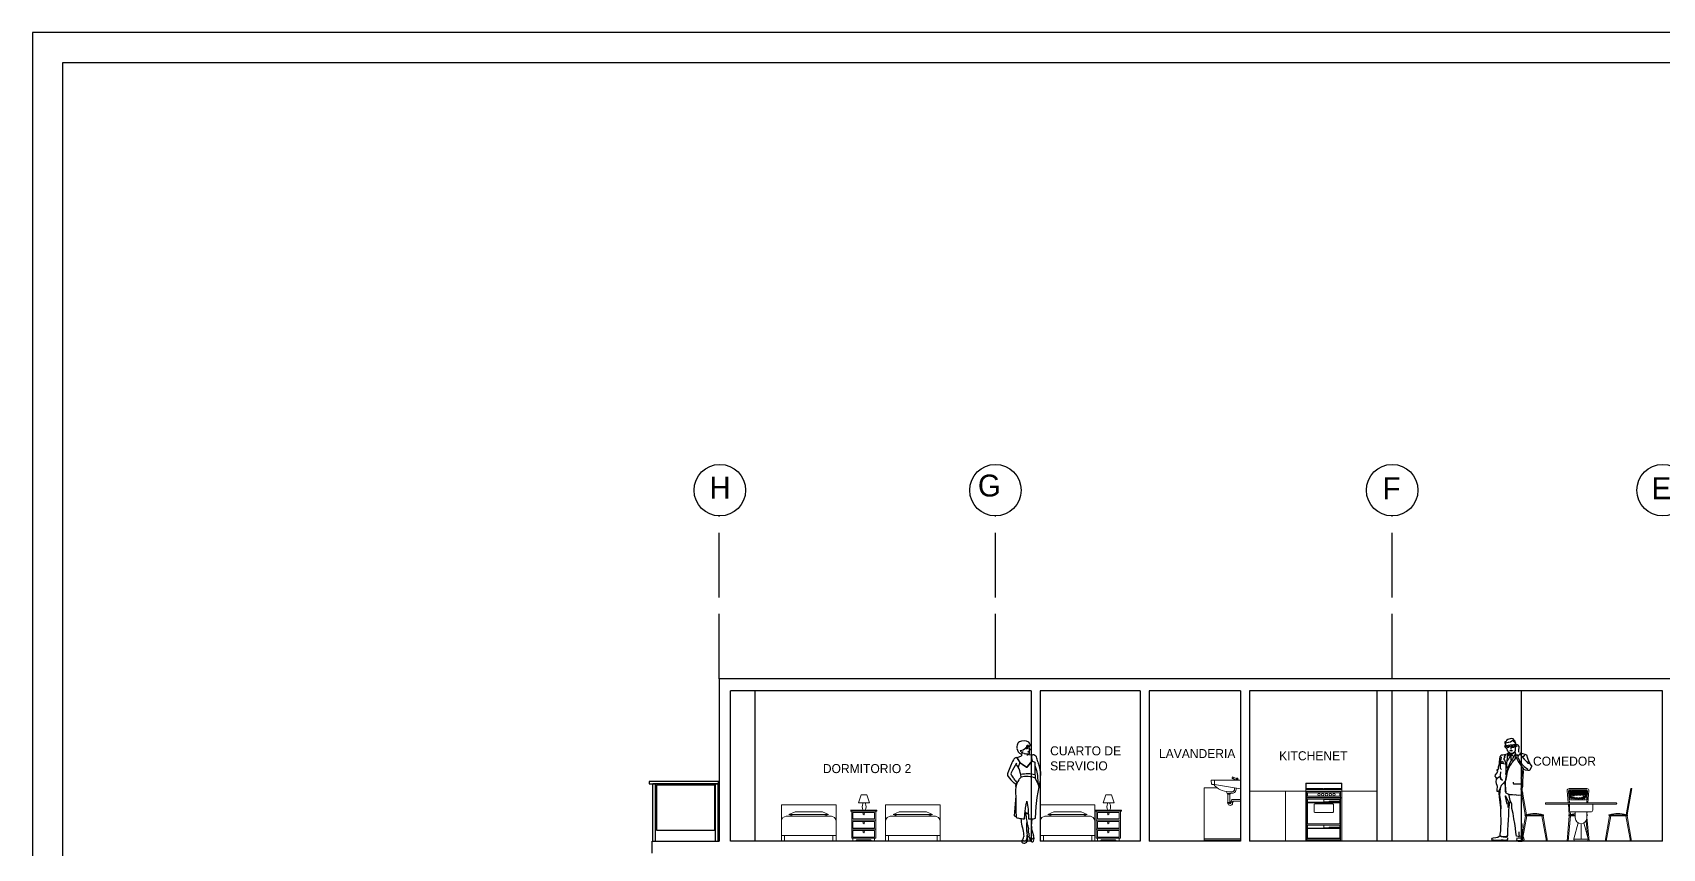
# Model space of a CAD drawing. Header units: metres. Extents: x -525 to 413, y -37 to 272.
# Drawn here: x 279.85 to 306.97, y 101.63 to 115.2 of the extents above; entities that cross this region are included whole.
import ezdxf

# ---------------------------------------------------------------- set-up
doc = ezdxf.new("R2010")
doc.units = ezdxf.units.M
doc.header["$MEASUREMENT"] = 0
for name, pattern in [('0', [0]), ('ACAD_ISO02W100', [15, 12, -3]), ('DOT', [0.25, 0, -0.25])]:
    doc.linetypes.add(name, pattern=pattern)
doc.layers.get('0').update_dxf_attribs({"color": 254})
for name, color, linetype in [('CORTE123', 254, 'Continuous'), ('EFEC', 254, 'Continuous'), ('L.COLUMNA', 254, 'Continuous'), ('letra', 254, 'DOT'), ('NOITHAT', 254, 'Continuous')]:
    doc.layers.add(name, color=color, linetype=linetype)
doc.layers.add('muebles', color=254, linetype='Continuous', lineweight=5)
doc.layers.add('ventanas', color=254, linetype='Continuous', lineweight=30)
doc.styles.get("Standard").update_dxf_attribs({"font": 'HTOWERT.TTF', "height": 0.08})

# ---------------------------------------------------------------- blocks, each defined once
blk = doc.blocks.new('12FBED02')
at = {"color": 0, "linetype": 'ByBlock'}
for p, q in [((0, 26), (39, 26)), ((0, 15), (0, 26)), ((39, 26), (39, 15)), ((0, 15), (1.1, 17)), ((0, 4), (0, 15)), ((1.1, 17), (3.3, 18)), ((3.3, 18), (35.8, 18)), ((5.4, 19), (9.8, 21)), ((33.6, 19), (5.4, 19)), ((8.7, 18), (5.4, 19)), ((9.8, 21), (29.3, 21)), ((29.3, 21), (33.6, 19)), ((30.3, 18), (33.6, 19)), ((37.9, 17), (35.8, 18)), ((39, 15), (37.9, 17)), ((39, 4), (39, 15)), ((0, 4), (0, 0)), ((39, 4), (0, 4)), ((0, 0), (2.2, 0)), ((2.2, 0), (2.2, 4)), ((36.8, 0), (36.8, 4)), ((39, 0), (36.8, 0)), ((39, 4), (39, 0))]:
    blk.add_line(p, q, dxfattribs=at)
blk = doc.blocks.new('fwerfw')
at = {"linetype": 'ByBlock'}
for p, q in [((346.581, 374.474), (345.981, 374.474)), ((345.981, 374.474), (345.981, 374.367)), ((346.576, 374.469), (345.986, 374.469)), ((345.986, 374.469), (345.986, 374.367)), ((346.576, 374.469), (346.576, 374.367)), ((346.581, 374.474), (346.581, 374.367)), ((345.981, 374.367), (345.981, 374.34)), ((346.581, 374.367), (345.981, 374.367)), ((345.981, 374.34), (345.981, 374.228)), ((346.581, 374.34), (345.981, 374.34)), ((345.981, 374.228), (346.581, 374.228)), ((345.981, 373.508), (345.981, 374.228)), ((345.99, 374.38), (345.99, 374.367)), ((346.267, 374.385), (345.995, 374.385)), ((346.001, 373.528), (346.001, 374.34)), ((346.561, 374.335), (346.001, 374.335)), ((346.001, 374.233), (346.561, 374.233)), ((346.011, 374.255), (346.011, 374.313)), ((346.551, 374.313), (346.011, 374.313)), ((346.011, 374.255), (346.551, 374.255)), ((346.551, 374.208), (346.011, 374.208)), ((346.011, 373.798), (346.011, 374.208)), ((346.101, 374.372), (346.101, 374.367)), ((346.131, 374.372), (346.101, 374.372)), ((346.131, 374.385), (346.131, 374.367)), ((346.131, 374.372), (346.161, 374.372)), ((346.161, 374.372), (346.161, 374.367)), ((346.272, 374.38), (346.272, 374.367)), ((346.546, 374.203), (346.281, 374.203)), ((346.281, 374.203), (346.281, 374.163)), ((346.29, 374.38), (346.29, 374.367)), ((346.295, 374.385), (346.567, 374.385)), ((346.546, 374.173), (346.371, 374.173)), ((346.371, 374.173), (346.371, 374.163)), ((346.431, 374.372), (346.401, 374.372)), ((346.401, 374.372), (346.401, 374.367)), ((346.431, 374.385), (346.431, 374.367)), ((346.431, 374.372), (346.461, 374.372)), ((346.461, 374.372), (346.461, 374.367)), ((346.546, 374.203), (346.546, 374.173)), ((346.551, 374.313), (346.551, 374.255)), ((346.551, 374.208), (346.551, 373.798)), ((346.561, 374.34), (346.561, 373.528)), ((346.572, 374.38), (346.572, 374.367)), ((346.581, 374.367), (346.581, 374.34)), ((346.581, 374.228), (346.581, 374.34)), ((346.581, 374.228), (346.581, 373.508)), ((346.551, 374.158), (346.011, 374.158)), ((346.551, 374.148), (346.011, 374.148)), ((346.121, 374.118), (346.121, 373.998)), ((346.131, 374.128), (346.281, 374.128)), ((346.131, 373.988), (346.281, 373.988)), ((346.371, 374.163), (346.281, 374.163)), ((346.431, 374.128), (346.281, 374.128)), ((346.431, 373.988), (346.281, 373.988)), ((346.441, 374.118), (346.441, 373.998)), ((346.551, 373.798), (346.011, 373.798)), ((346.551, 373.778), (346.011, 373.778)), ((346.011, 373.558), (346.011, 373.778)), ((346.551, 373.728), (346.011, 373.728)), ((346.551, 373.718), (346.011, 373.718)), ((346.281, 373.773), (346.281, 373.733)), ((346.546, 373.773), (346.281, 373.773)), ((346.281, 373.773), (346.281, 373.733)), ((346.371, 373.733), (346.281, 373.733)), ((346.371, 373.743), (346.371, 373.733)), ((346.546, 373.743), (346.371, 373.743)), ((346.546, 373.773), (346.546, 373.743)), ((346.551, 373.778), (346.551, 373.558)), ((346.581, 373.508), (345.981, 373.508)), ((346.561, 373.548), (346.001, 373.548)), ((346.561, 373.528), (346.001, 373.528)), ((346.551, 373.558), (346.011, 373.558))]:
    blk.add_line(p, q, dxfattribs=at)
for centre in [(346.204, 374.283), (346.264, 374.283), (346.327, 374.283), (346.39, 374.283), (346.453, 374.283)]:
    blk.add_circle(centre, 0.02, dxfattribs=at)
for centre, radius, start, end in [((345.995, 374.38), 0.005, 90, 180), ((346.267, 374.38), 0.005, 0, 90), ((346.295, 374.38), 0.005, 90, 180), ((346.567, 374.38), 0.005, 0, 90), ((346.131, 374.118), 0.01, 90, 180), ((346.131, 373.998), 0.01, 180, 270), ((346.431, 374.118), 0.01, 0, 90), ((346.431, 373.998), 0.01, 270, 0)]:
    blk.add_arc(centre, radius, start, end, dxfattribs=at)
blk = doc.blocks.new('12')
at = {"color": 0}
for p, q in [((195.106, 174.494), (195.137, 174.494)), ((195.224, 173.823), (195.106, 174.494)), ((195.255, 173.824), (195.137, 174.494)), ((196.298, 174.439), (196.325, 174.124)), ((196.331, 174.409), (196.355, 174.124)), ((196.337, 174.339), (196.347, 174.339)), ((196.339, 174.309), (196.349, 174.309)), ((196.341, 174.399), (196.355, 174.249)), ((196.806, 174.494), (196.348, 174.494)), ((196.355, 174.389), (196.404, 174.438)), ((196.357, 174.356), (196.443, 174.441)), ((196.36, 174.323), (196.481, 174.444)), ((196.362, 174.29), (196.518, 174.445)), ((196.367, 174.259), (196.409, 174.301)), ((196.773, 174.464), (196.38, 174.464)), ((196.382, 174.239), (196.433, 174.29)), ((196.762, 174.454), (196.391, 174.454)), ((196.407, 174.228), (196.458, 174.28)), ((196.417, 174.309), (196.553, 174.445)), ((196.453, 174.31), (196.588, 174.445)), ((196.489, 174.311), (196.624, 174.445)), ((196.526, 174.312), (196.659, 174.445)), ((196.562, 174.313), (196.694, 174.445)), ((196.598, 174.314), (196.73, 174.445)), ((196.614, 174.224), (196.668, 174.277)), ((196.634, 174.315), (196.765, 174.445)), ((196.65, 174.224), (196.73, 174.304)), ((196.671, 174.316), (196.789, 174.433)), ((196.686, 174.225), (196.801, 174.339)), ((196.707, 174.317), (196.801, 174.411)), ((196.722, 174.226), (196.794, 174.297)), ((196.743, 174.317), (196.805, 174.379)), ((196.798, 174.124), (196.823, 174.409)), ((196.799, 174.249), (196.812, 174.399)), ((196.804, 174.309), (196.814, 174.309)), ((196.807, 174.339), (196.817, 174.339)), ((196.828, 174.124), (196.855, 174.439)), ((197.809, 173.824), (197.927, 174.494)), ((197.839, 173.823), (197.958, 174.494)), ((197.958, 174.494), (197.927, 174.494)), ((195.754, 174.124), (197.554, 174.124)), ((195.754, 174.094), (197.554, 174.094)), ((196.352, 173.824), (196.328, 174.094)), ((196.354, 173.944), (196.354, 174.094)), ((196.381, 173.831), (196.375, 173.903)), ((196.404, 174.204), (196.749, 174.204)), ((196.904, 173.894), (196.404, 173.894)), ((196.441, 174.227), (196.486, 174.272)), ((196.476, 174.227), (196.515, 174.266)), ((196.504, 173.744), (196.504, 173.894)), ((196.51, 174.226), (196.547, 174.262)), ((196.545, 174.225), (196.582, 174.262)), ((196.579, 174.224), (196.622, 174.266)), ((196.784, 174.252), (196.787, 174.255)), ((196.804, 173.853), (196.808, 173.894)), ((196.804, 173.744), (196.804, 173.894)), ((196.954, 174.094), (196.954, 173.944)), ((195.23, 173.794), (195.115, 173.144)), ((195.26, 173.794), (195.145, 173.144)), ((195.23, 173.824), (195.68, 173.824)), ((195.23, 173.794), (195.68, 173.794)), ((195.649, 173.794), (195.764, 173.144)), ((195.68, 173.794), (195.794, 173.144)), ((196.352, 173.794), (196.295, 173.144)), ((196.382, 173.794), (196.325, 173.144)), ((196.504, 173.824), (196.352, 173.824)), ((196.504, 173.794), (196.352, 173.794)), ((196.58, 173.613), (196.471, 173.206)), ((196.654, 173.594), (196.654, 173.194)), ((196.837, 173.206), (196.729, 173.613)), ((196.783, 173.666), (196.816, 173.288)), ((196.804, 173.764), (196.858, 173.144)), ((197.384, 173.794), (197.27, 173.144)), ((197.415, 173.794), (197.3, 173.144)), ((197.834, 173.824), (197.384, 173.824)), ((197.834, 173.794), (197.384, 173.794)), ((197.804, 173.794), (197.919, 173.144)), ((197.834, 173.794), (197.949, 173.144)), ((195.115, 173.144), (195.145, 173.144)), ((195.764, 173.144), (195.794, 173.144)), ((196.325, 173.144), (196.295, 173.144)), ((196.468, 173.194), (196.841, 173.194)), ((196.519, 173.144), (196.789, 173.144)), ((196.827, 173.161), (196.828, 173.144)), ((196.858, 173.144), (196.828, 173.144)), ((197.3, 173.144), (197.27, 173.144)), ((197.949, 173.144), (197.919, 173.144))]:
    blk.add_line(p, q, dxfattribs=at)
for centre, radius, start, end in [((196.348, 174.444), 0.05, 90, 185), ((196.38, 174.414), 0.05, 90, 185), ((196.391, 174.404), 0.05, 90, 185), ((196.762, 174.404), 0.05, 355, 90), ((196.773, 174.414), 0.05, 355, 90), ((196.806, 174.444), 0.05, 355, 90), ((195.754, 174.109), 0.015, 90, 270), ((196.404, 173.944), 0.05, 180, 270), ((196.404, 174.254), 0.05, 185, 270), ((196.749, 174.254), 0.05, 270, 355), ((196.904, 173.944), 0.05, 270, 0), ((197.554, 174.109), 0.015, 270, 90), ((195.23, 173.809), 0.015, 90, 270), ((195.467, 173.089), 0.764, 73.8673, 106.1327), ((195.68, 173.809), 0.015, 270, 90), ((196.352, 173.809), 0.015, 90, 270), ((196.577, 172.995), 0.859, 94.8363, 105.1893), ((196.654, 173.744), 0.15, 180, 0), ((196.802, 173.809), 0.015, 270, 90), ((197.384, 173.809), 0.015, 90, 270), ((197.597, 173.089), 0.764, 73.8673, 106.1327), ((197.834, 173.809), 0.015, 270, 90), ((196.519, 173.194), 0.05, 165.0686, 270), ((196.789, 173.194), 0.05, 270, 14.9314)]:
    blk.add_arc(centre, radius, start, end, dxfattribs=at)
blk = doc.blocks.new('LAVABO1S')
at = {"layer": 'muebles', "linetype": 'Continuous'}
for p, q in [((-4.5, 8), (-4.5, 7.25)), ((-2.15, 5.68), (-2.15, 4)), ((-1.85, 5.68), (-1.85, 4)), ((-0.61, 8.36), (-0.64, 8.01)), ((-0.51, 8.36), (-0.48, 8.01)), ((-1.65, 4), (-1.65, 4.25)), ((-1.35, 4), (-1.35, 4.25)), ((-1.25, 4.65), (0, 4.65)), ((-1.25, 4.35), (0, 4.35))]:
    blk.add_line(p, q, dxfattribs=at)
for points in [[(-0.71, 8.3), (-1.34, 8.55), (-1.4, 8.39), (-0.76, 8)], [(-2.42, 6.03), (-2.3, 5.68), (-1.68, 5.68), (-1.66, 5.76)], [(-2.23, 5.68), (-2.23, 5.59), (-1.89, 5.59)], [(-1.75, 5.68), (-1.75, 5.59), (-2.1, 5.59)], [(-0.38, 8.01), (-0.44, 8.36), (-0.69, 8.36), (-0.75, 8)]]:
    blk.add_lwpolyline(points, dxfattribs=at)
for points in [[(0, 8), (-4.99, 8, 0.453592), (-5.08, 7.89), (-5.01, 7.34, 0.375902), (-4.91, 7.25), (-4.5, 7.25), (0, 6.5)], [(-1, 6.67), (-1, 6.4, -0.414214), (-1.4, 6), (-2.05, 6, -0.231669), (-4.6, 7.25, 1.552799)], [(-0.75, 6.63), (-0.75, 6.4, -0.414214), (-1.4, 5.75), (-1.66, 5.75, -0.02028)]]:
    blk.add_lwpolyline(points, format="xyb", dxfattribs=at)
for points in [[(-2.25, 4), (-2.25, 4.1), (-1.76, 4.1), (-1.76, 4)], [(-1.75, 4.16), (-1.75, 4.25), (-1.25, 4.25), (-1.25, 4.16)]]:
    blk.add_lwpolyline(points, close=True, dxfattribs=at)
for centre, radius, start, end in [((-1.31, 8.35), 0.101, 156.5196, 319.2681), ((-1.75, 4), 0.4, 180, 0), ((-1.75, 4), 0.1, 180, 0), ((-1.25, 4.25), 0.4, 90, 180), ((-1.25, 4.25), 0.1, 90, 180)]:
    blk.add_arc(centre, radius, start, end, dxfattribs=at)
blk = doc.blocks.new('PE-10')
for p, q in [((0.049, 1.63), (0.045, 1.599)), ((0.048, 1.6), (0.049, 1.63)), ((0.065, 1.604), (0.063, 1.633)), ((0.063, 1.633), (0.063, 1.604)), ((-0.177, 1.387), (-0.192, 1.36)), ((-0.126, 1.422), (-0.141, 1.417)), ((-0.126, 1.422), (-0.122, 1.425)), ((-0.126, 1.422), (-0.073, 1.339)), ((-0.122, 1.425), (-0.069, 1.342)), ((-0.121, 1.422), (-0.111, 1.424)), ((-0.111, 1.424), (-0.046, 1.452)), ((-0.046, 1.478), (-0.033, 1.492)), ((-0.046, 1.478), (-0.046, 1.452)), ((-0.033, 1.492), (-0.026, 1.498)), ((-0.032, 1.504), (-0.032, 1.514)), ((-0.031, 1.5), (-0.032, 1.504)), ((-0.026, 1.498), (-0.031, 1.5)), ((0.073, 1.479), (0.02, 1.485)), ((0.047, 1.482), (0.049, 1.455)), ((0.048, 1.477), (0.072, 1.473)), ((0.053, 1.569), (0.052, 1.584)), ((0.055, 1.584), (0.053, 1.569)), ((0.059, 1.275), (0.135, 1.368)), ((0.061, 1.517), (0.072, 1.524)), ((0.061, 1.517), (0.069, 1.517)), ((0.063, 1.272), (0.14, 1.366)), ((0.069, 1.517), (0.077, 1.518)), ((0.072, 1.524), (0.082, 1.528)), ((0.072, 1.473), (0.148, 1.47)), ((0.078, 1.605), (0.077, 1.588)), ((0.077, 1.592), (0.086, 1.59)), ((0.096, 1.565), (0.077, 1.588)), ((0.085, 1.622), (0.08, 1.604)), ((0.082, 1.604), (0.085, 1.622)), ((0.083, 1.517), (0.085, 1.518)), ((0.087, 1.529), (0.085, 1.518)), ((0.087, 1.51), (0.087, 1.504)), ((0.087, 1.504), (0.088, 1.497)), ((0.09, 1.545), (0.091, 1.55)), ((0.124, 1.418), (0.122, 1.471)), ((0.135, 1.368), (0.124, 1.418)), ((0.129, 1.419), (0.127, 1.471)), ((0.14, 1.366), (0.129, 1.419)), ((0.14, 1.366), (0.177, 1.348)), ((-0.213, 1.307), (-0.273, 1.17)), ((-0.191, 1.212), (-0.215, 1.17)), ((-0.127, 1.328), (-0.191, 1.212)), ((-0.14, 1.307), (-0.097, 1.264)), ((-0.073, 1.339), (-0.097, 1.264)), ((-0.073, 1.339), (-0.012, 1.296)), ((-0.069, 1.342), (-0.01, 1.301)), ((-0.051, 1.097), (-0.056, 1.142)), ((-0.012, 1.296), (0.04, 1.266)), ((-0.01, 1.301), (0.042, 1.27)), ((0.177, 1.289), (0.209, 1.206)), ((0.209, 1.036), (0.186, 1.085)), ((0.209, 1.206), (0.222, 1.123)), ((0.222, 1.123), (0.227, 1.004)), ((0.237, 1.314), (0.261, 1.226)), ((0.261, 1.226), (0.266, 1.213)), ((0.231, 0.995), (0.209, 1.036)), ((0.216, 0.758), (0.248, 0.938)), ((0.248, 0.938), (0.231, 0.995)), ((-0.136, 0.787), (-0.168, 0.452)), ((-0.136, 0.787), (-0.136, 0.62)), ((-0.136, 0.62), (-0.136, 0.586)), ((0.006, 0.405), (0.015, 0.544)), ((0.047, 0.7), (0.066, 0.565)), ((0.066, 0.565), (0.073, 0.407)), ((0.191, 0.414), (0.201, 0.607)), ((0.201, 0.607), (0.216, 0.758)), ((-0.168, 0.452), (-0.131, 0.444)), ((-0.13, 0.429), (-0.097, 0.418)), ((0.014, 0.532), (0.029, 0.473)), ((0.029, 0.473), (0.032, 0.437)), ((0.073, 0.407), (0.098, 0.406)), ((0.098, 0.406), (0.157, 0.407)), ((0.124, 0.281), (0.135, 0.407)), ((0.157, 0.407), (0.191, 0.414)), ((-0.037, 0.036), (-0.037, 0.015)), ((-0.008, 0.168), (-0.008, 0.144)), ((-0.008, 0.144), (-0.002, 0.111)), ((0.026, 0.007), (0.044, 0.016)), ((0.044, 0.167), (0.049, 0.133)), ((0.044, 0.016), (0.045, 0.048)), ((0.052, 0.029), (0.044, 0.021)), ((0.045, 0.048), (0.056, 0.074)), ((0.049, 0.133), (0.057, 0.113)), ((0.056, 0.074), (0.052, 0.029)), ((0.071, 0.242), (0.068, 0.218)), ((0.07, 0.26), (0.071, 0.242))]:
    blk.add_line(p, q)
for centre, radius, start, end in [((0.08, 1.594), 0.2, 169.0521, 184.9196), ((-0.045, 1.618), 0.0731, 117.6408, 169.0521), ((-0.006, 1.543), 0.157, 58.5116, 117.6408), ((0.05, 1.634), 0.0508, 322.3779, 58.5116), ((0.013, 1.248), 0.233, 151.4233, 165.3444), ((-0.121, 1.357), 0.0632, 108.6471, 151.3733), ((-0.003, 1.587), 0.117, 185.2573, 248.5867), ((-0.074, 1.679), 0.137, 273.8558, 315.0455), ((-0.029, 1.549), 0.036, 189.9282, 268.6777), ((-0.03, 1.52), 0.00659, 268.6777, 14.4466), ((0.027, 1.541), 0.0561, 226.0993, 263.0936), ((0.062, 1.538), 0.0546, 87.3799, 139.3681), ((0.075, 1.531), 0.0739, 113.625, 135.0455), ((0.062, 1.538), 0.0474, 87.3799, 139.3681), ((0.04, 1.526), 0.0444, 72.8213, 108.0508), ((0.075, 1.531), 0.0739, 99.3937, 111.0784), ((0.075, 1.531), 0.0739, 85.6198, 97.4573), ((0.074, 1.493), 0.0144, 263.6309, 14.7536), ((0.079, 1.493), 0.0249, 80.7394, 94.6826), ((0.094, 1.523), 0.0276, 94.813, 124.66), ((0.075, 1.531), 0.0739, 77.8885, 84.0746), ((0.086, 1.52), 0.00908, 79.9015, 113.3543), ((0.084, 1.515), 0.00532, 253.8265, 299.5837), ((0.087, 1.515), 0.00318, 13.7186, 113.1839), ((0.088, 1.532), 0.00373, 259.9015, 351.7352), ((0.084, 1.515), 0.00556, 299.5837, 13.7186), ((0.096, 1.542), 0.00665, 153.4251, 210.9002), ((0.081, 1.533), 0.0101, 351.7352, 30.9002), ((0.091, 1.558), 0.00793, 274.813, 351.5979), ((0.09, 1.558), 0.00892, 351.5979, 46.7853), ((0.145, 1.403), 0.0674, 27.4487, 87.7883), ((0.016, 1.336), 0.212, 4.5594, 27.4487), ((-0.217, 1.145), 0.0615, 156.1697, 215.5506), ((0.225, 1.461), 0.605, 215.5506, 229.9087), ((-0.189, 1.155), 0.0304, 149.964, 219.3134), ((-0.488, 0.91), 0.356, 26.6011, 39.3134), ((-0.753, 0.975), 0.717, 13.4873, 23.7696), ((0.052, 0.979), 0.157, 131.222, 152.0982), ((0.051, 0.603), 0.549, 76.0966, 101.187), ((0.047, 0.648), 0.46, 72.311, 102.291), ((0.049, 1.281), 0.0173, 239.4386, 329.7542), ((0.049, 1.281), 0.0123, 239.4386, 331.3849), ((3.774, 1.344), 3.598, 179.9363, 184.1184), ((0.363, 1.363), 0.135, 184.5594, 201.4476), ((0.12, 1.152), 0.159, 356.062, 22.7221), ((-17.979, 2.384), 18.299, 355.5848, 356.1071), ((-0.015, 1.147), 0.172, 206.6011, 235.2749), ((-0.253, 0.893), 0.139, 35.0506, 49.9087), ((0.191, 0.863), 0.336, 145.6627, 193.028), ((-0.088, 0.958), 0.0537, 117.7833, 204.6364), ((-0.088, 0.958), 0.0472, 129.3904, 193.0293), ((0.225, 0.959), 0.0441, 297.0508, 87.5781), ((0.225, 0.959), 0.0374, 305.3485, 81.1942), ((0.225, 0.959), 0.0285, 320.829, 71.6689), ((1.83, 0.586), 1.967, 180, 184.5845), ((0.419, 0.519), 0.405, 163.8566, 176.389), ((-0.683, 0.838), 0.743, 343.8566, 349.2926), ((-0.002, 0.732), 0.327, 253.2129, 271.517), ((1.909, 0.671), 1.982, 187.6067, 194.7089), ((0.462, 0.475), 0.432, 185.0832, 197.9258), ((0.061, 0.515), 0.0246, 196.6678, 288.6567), ((1.247, 0.268), 1.207, 175.2518, 184.7769), ((-0.426, 0.188), 0.502, 8.2923, 17.9258), ((0.162, 0.272), 0.0388, 167.249, 202.0913), ((-0.152, 0.134), 0.151, 319.345, 351.3026), ((0, 0.054), 0.054, 226.4502, 298.6221), ((0.002, 0.065), 0.0291, 204.192, 302.621), ((-0.262, 0.519), 0.555, 300.3135, 303.06), ((-0.079, 0.107), 0.13, 336.1467, 11.5645), ((0.01, 0.095), 0.0501, 334.8524, 21.4272), ((0.123, 0.209), 0.0563, 171.0788, 202.964), ((-0.001, 0.156), 0.0789, 6.919, 22.964), ((0.544, 0.223), 0.47, 186.919, 192.4142), ((-0.014, 0.1), 0.101, 0.0014, 12.4142), ((0.125, 0.109), 0.039, 194.1847, 356.6016), ((0.175, 0.1), 0.0879, 180.0014, 230.239), ((0.145, 0.064), 0.0411, 230.239, 272.9155), ((0.054, 0.228), 0.0778, 353.481, 22.0913), ((0.177, 0.214), 0.0467, 173.481, 215.7806), ((0.1, 0.159), 0.0481, 8.7459, 35.7806), ((0.146, 0.035), 0.0118, 272.9155, 339.1006), ((0.341, 0.196), 0.196, 188.7459, 200.3428), ((0.028, 0.08), 0.138, 339.1006, 20.3428)]:
    blk.add_arc(centre, radius, start, end)
blk = doc.blocks.new('A$C5B027DEA')
at = {"color": 0}
for p, q in [((0.255, 1.726, -2.729), (0.229, 1.716, -2.729)), ((0.229, 1.716, -2.729), (0.229, 1.695, -2.729)), ((0.229, 1.695, -2.729), (0.239, 1.674, -2.729)), ((0.244, 1.685, -2.729), (0.249, 1.695, -2.729)), ((0.249, 1.695, -2.729), (0.26, 1.711, -2.729)), ((0.26, 1.742, -2.729), (0.255, 1.726, -2.729)), ((0.281, 1.758, -2.729), (0.26, 1.742, -2.729)), ((0.26, 1.711, -2.729), (0.275, 1.706, -2.729)), ((0.275, 1.706, -2.729), (0.291, 1.711, -2.729)), ((0.301, 1.763, -2.729), (0.281, 1.758, -2.729)), ((0.291, 1.711, -2.729), (0.301, 1.711, -2.729)), ((0.322, 1.773, -2.729), (0.301, 1.763, -2.729)), ((0.301, 1.711, -2.729), (0.327, 1.721, -2.729)), ((0.338, 1.778, -2.729), (0.322, 1.773, -2.729)), ((0.327, 1.721, -2.729), (0.353, 1.737, -2.729)), ((0.359, 1.773, -2.729), (0.338, 1.778, -2.729)), ((0.353, 1.737, -2.729), (0.374, 1.747, -2.729)), ((0.374, 1.768, -2.729), (0.359, 1.773, -2.729)), ((0.385, 1.752, -2.729), (0.374, 1.768, -2.729)), ((0.374, 1.747, -2.729), (0.374, 1.737, -2.729)), ((0.374, 1.737, -2.729), (0.379, 1.732, -2.729)), ((0.379, 1.732, -2.729), (0.395, 1.721, -2.729)), ((0.405, 1.732, -2.729), (0.385, 1.752, -2.729)), ((0.395, 1.721, -2.729), (0.4, 1.711, -2.729)), ((0.4, 1.711, -2.729), (0.411, 1.695, -2.729)), ((0.405, 1.716, -2.729), (0.405, 1.732, -2.729)), ((0.411, 1.68, -2.729), (0.405, 1.716, -2.729)), ((0.135, 1.368, -2.729), (0.14, 1.42, -2.729)), ((0.14, 1.42, -2.729), (0.151, 1.466, -2.729)), ((0.151, 1.466, -2.729), (0.161, 1.466, -2.729)), ((0.161, 1.414, -2.729), (0.151, 1.383, -2.729)), ((0.156, 1.472, -2.729), (0.166, 1.492, -2.729)), ((0.161, 1.466, -2.729), (0.166, 1.451, -2.729)), ((0.166, 1.451, -2.729), (0.161, 1.414, -2.729)), ((0.166, 1.492, -2.729), (0.192, 1.492, -2.729)), ((0.192, 1.492, -2.729), (0.223, 1.498, -2.729)), ((0.213, 1.425, -2.729), (0.234, 1.456, -2.729)), ((0.229, 1.399, -2.729), (0.213, 1.425, -2.729)), ((0.218, 1.466, -2.729), (0.229, 1.477, -2.729)), ((0.234, 1.456, -2.729), (0.218, 1.466, -2.729)), ((0.223, 1.498, -2.729), (0.249, 1.503, -2.729)), ((0.234, 1.654, -2.729), (0.229, 1.643, -2.729)), ((0.229, 1.628, -2.729), (0.234, 1.643, -2.729)), ((0.229, 1.643, -2.729), (0.229, 1.628, -2.729)), ((0.229, 1.477, -2.729), (0.249, 1.492, -2.729)), ((0.239, 1.674, -2.729), (0.234, 1.654, -2.729)), ((0.234, 1.654, -2.729), (0.244, 1.664, -2.729)), ((0.234, 1.654, -2.729), (0.239, 1.659, -2.729)), ((0.234, 1.643, -2.729), (0.234, 1.654, -2.729)), ((0.234, 1.643, -2.729), (0.234, 1.654, -2.729)), ((0.239, 1.633, -2.729), (0.234, 1.643, -2.729)), ((0.255, 1.602, -2.729), (0.238, 1.629, -2.729)), ((0.239, 1.659, -2.729), (0.244, 1.664, -2.729)), ((0.249, 1.648, -2.729), (0.239, 1.654, -2.729)), ((0.244, 1.664, -2.729), (0.244, 1.685, -2.729)), ((0.265, 1.648, -2.729), (0.249, 1.648, -2.729)), ((0.249, 1.503, -2.729), (0.27, 1.513, -2.729)), ((0.265, 1.633, -2.729), (0.255, 1.648, -2.729)), ((0.26, 1.607, -2.729), (0.255, 1.602, -2.729)), ((0.265, 1.602, -2.729), (0.26, 1.607, -2.729)), ((0.286, 1.654, -2.729), (0.265, 1.648, -2.729)), ((0.27, 1.622, -2.729), (0.265, 1.633, -2.729)), ((0.268, 1.587, -2.729), (0.265, 1.602, -2.729)), ((0.27, 1.44, -2.729), (0.265, 1.394, -2.729)), ((0.273, 1.572, -2.729), (0.268, 1.587, -2.729)), ((0.291, 1.622, -2.729), (0.27, 1.622, -2.729)), ((0.27, 1.513, -2.729), (0.286, 1.529, -2.729)), ((0.291, 1.513, -2.729), (0.27, 1.477, -2.729)), ((0.27, 1.477, -2.729), (0.27, 1.44, -2.729)), ((0.278, 1.567, -2.729), (0.273, 1.572, -2.729)), ((0.275, 1.638, -2.729), (0.301, 1.643, -2.729)), ((0.275, 1.466, -2.729), (0.286, 1.477, -2.729)), ((0.286, 1.409, -2.729), (0.275, 1.394, -2.729)), ((0.283, 1.554, -2.729), (0.278, 1.567, -2.729)), ((0.291, 1.55, -2.729), (0.283, 1.554, -2.729)), ((0.322, 1.659, -2.729), (0.286, 1.654, -2.729)), ((0.286, 1.477, -2.729), (0.301, 1.487, -2.729)), ((0.301, 1.43, -2.729), (0.286, 1.409, -2.729)), ((0.312, 1.638, -2.729), (0.291, 1.622, -2.729)), ((0.296, 1.544, -2.729), (0.291, 1.539, -2.729)), ((0.291, 1.539, -2.729), (0.291, 1.529, -2.729)), ((0.291, 1.529, -2.729), (0.307, 1.518, -2.729)), ((0.296, 1.544, -2.729), (0.322, 1.524, -2.729)), ((0.301, 1.487, -2.729), (0.317, 1.498, -2.729)), ((0.312, 1.451, -2.729), (0.301, 1.43, -2.729)), ((0.307, 1.518, -2.729), (0.322, 1.513, -2.729)), ((0.312, 1.659, -2.729), (0.312, 1.648, -2.729)), ((0.312, 1.648, -2.729), (0.312, 1.638, -2.729)), ((0.312, 1.492, -2.729), (0.322, 1.487, -2.729)), ((0.322, 1.472, -2.729), (0.312, 1.451, -2.729)), ((0.317, 1.498, -2.729), (0.327, 1.508, -2.729)), ((0.327, 1.659, -2.729), (0.322, 1.659, -2.729)), ((0.322, 1.57, -2.729), (0.338, 1.565, -2.729)), ((0.322, 1.565, -2.729), (0.322, 1.57, -2.729)), ((0.327, 1.565, -2.729), (0.322, 1.565, -2.729)), ((0.322, 1.524, -2.729), (0.348, 1.524, -2.729)), ((0.322, 1.513, -2.729), (0.338, 1.508, -2.729)), ((0.322, 1.487, -2.729), (0.322, 1.472, -2.729)), ((0.338, 1.659, -2.729), (0.327, 1.659, -2.729)), ((0.327, 1.648, -2.729), (0.333, 1.638, -2.729)), ((0.343, 1.565, -2.729), (0.327, 1.565, -2.729)), ((0.327, 1.508, -2.729), (0.338, 1.508, -2.729)), ((0.359, 1.425, -2.729), (0.327, 1.378, -2.729)), ((0.333, 1.638, -2.729), (0.333, 1.628, -2.729)), ((0.333, 1.628, -2.729), (0.333, 1.622, -2.729)), ((0.333, 1.622, -2.729), (0.333, 1.596, -2.729)), ((0.333, 1.596, -2.729), (0.338, 1.591, -2.729)), ((0.333, 1.477, -2.729), (0.333, 1.466, -2.729)), ((0.338, 1.477, -2.729), (0.333, 1.477, -2.729)), ((0.333, 1.466, -2.729), (0.333, 1.435, -2.729)), ((0.333, 1.435, -2.729), (0.333, 1.409, -2.729)), ((0.333, 1.409, -2.729), (0.338, 1.404, -2.729)), ((0.343, 1.659, -2.729), (0.338, 1.659, -2.729)), ((0.338, 1.591, -2.729), (0.343, 1.596, -2.729)), ((0.338, 1.508, -2.729), (0.353, 1.513, -2.729)), ((0.338, 1.508, -2.729), (0.343, 1.503, -2.729)), ((0.353, 1.482, -2.729), (0.338, 1.477, -2.729)), ((0.374, 1.659, -2.729), (0.343, 1.659, -2.729)), ((0.343, 1.654, -2.729), (0.348, 1.633, -2.729)), ((0.353, 1.565, -2.729), (0.343, 1.565, -2.729)), ((0.343, 1.503, -2.729), (0.353, 1.492, -2.729)), ((0.348, 1.633, -2.729), (0.353, 1.628, -2.729)), ((0.348, 1.524, -2.729), (0.374, 1.529, -2.729)), ((0.348, 1.498, -2.729), (0.353, 1.482, -2.729)), ((0.353, 1.628, -2.729), (0.369, 1.628, -2.729)), ((0.364, 1.565, -2.729), (0.353, 1.565, -2.729)), ((0.353, 1.513, -2.729), (0.369, 1.518, -2.729)), ((0.353, 1.492, -2.729), (0.369, 1.477, -2.729)), ((0.359, 1.643, -2.729), (0.379, 1.643, -2.729)), ((0.39, 1.477, -2.729), (0.359, 1.425, -2.729)), ((0.369, 1.628, -2.729), (0.385, 1.628, -2.729)), ((0.369, 1.518, -2.729), (0.374, 1.518, -2.729)), ((0.369, 1.477, -2.729), (0.374, 1.472, -2.729)), ((0.379, 1.664, -2.729), (0.374, 1.659, -2.729)), ((0.374, 1.529, -2.729), (0.395, 1.544, -2.729)), ((0.374, 1.518, -2.729), (0.39, 1.534, -2.729)), ((0.395, 1.669, -2.729), (0.379, 1.664, -2.729)), ((0.385, 1.628, -2.729), (0.395, 1.638, -2.729)), ((0.385, 1.399, -2.729), (0.4, 1.414, -2.729)), ((0.39, 1.534, -2.729), (0.405, 1.544, -2.729)), ((0.421, 1.518, -2.729), (0.39, 1.477, -2.729)), ((0.4, 1.674, -2.729), (0.395, 1.669, -2.729)), ((0.395, 1.638, -2.729), (0.405, 1.638, -2.729)), ((0.404, 1.648, -2.729), (0.397, 1.661, -2.729)), ((0.411, 1.68, -2.729), (0.4, 1.674, -2.729)), ((0.4, 1.674, -2.729), (0.411, 1.669, -2.729)), ((0.411, 1.674, -2.729), (0.4, 1.674, -2.729)), ((0.4, 1.414, -2.729), (0.411, 1.43, -2.729)), ((0.416, 1.622, -2.729), (0.404, 1.648, -2.729)), ((0.405, 1.555, -2.729), (0.411, 1.576, -2.729)), ((0.405, 1.539, -2.729), (0.405, 1.555, -2.729)), ((0.416, 1.529, -2.729), (0.405, 1.539, -2.729)), ((0.436, 1.674, -2.729), (0.411, 1.674, -2.729)), ((0.411, 1.669, -2.729), (0.426, 1.648, -2.729)), ((0.411, 1.576, -2.729), (0.416, 1.591, -2.729)), ((0.411, 1.43, -2.729), (0.416, 1.435, -2.729)), ((0.416, 1.617, -2.729), (0.416, 1.622, -2.729)), ((0.416, 1.602, -2.729), (0.416, 1.617, -2.729)), ((0.416, 1.591, -2.729), (0.416, 1.602, -2.729)), ((0.416, 1.508, -2.729), (0.416, 1.529, -2.729)), ((0.421, 1.498, -2.729), (0.416, 1.472, -2.729)), ((0.416, 1.472, -2.729), (0.426, 1.487, -2.729)), ((0.416, 1.461, -2.729), (0.426, 1.461, -2.729)), ((0.416, 1.451, -2.729), (0.416, 1.461, -2.729)), ((0.416, 1.435, -2.729), (0.416, 1.451, -2.729)), ((0.426, 1.508, -2.729), (0.421, 1.498, -2.729)), ((0.426, 1.648, -2.729), (0.442, 1.638, -2.729)), ((0.426, 1.487, -2.729), (0.431, 1.503, -2.729)), ((0.426, 1.466, -2.729), (0.436, 1.425, -2.729)), ((0.431, 1.503, -2.729), (0.436, 1.492, -2.729)), ((0.457, 1.659, -2.729), (0.436, 1.674, -2.729)), ((0.436, 1.492, -2.729), (0.447, 1.477, -2.729)), ((0.436, 1.425, -2.729), (0.457, 1.378, -2.729)), ((0.447, 1.477, -2.729), (0.457, 1.466, -2.729)), ((0.452, 1.456, -2.729), (0.494, 1.368, -2.729)), ((0.476, 1.639, -2.729), (0.457, 1.659, -2.729)), ((0.457, 1.466, -2.729), (0.478, 1.492, -2.729)), ((0.473, 1.586, -2.729), (0.478, 1.612, -2.729)), ((0.473, 1.565, -2.729), (0.473, 1.586, -2.729)), ((0.473, 1.544, -2.729), (0.473, 1.565, -2.729)), ((0.478, 1.534, -2.729), (0.473, 1.544, -2.729)), ((0.476, 1.628, -2.729), (0.476, 1.639, -2.729)), ((0.478, 1.612, -2.729), (0.476, 1.628, -2.729)), ((0.478, 1.492, -2.729), (0.499, 1.518, -2.729)), ((0.499, 1.518, -2.729), (0.488, 1.529, -2.729)), ((0.494, 1.498, -2.729), (0.525, 1.466, -2.729)), ((0.54, 1.513, -2.729), (0.504, 1.524, -2.729)), ((0.525, 1.466, -2.729), (0.566, 1.42, -2.729)), ((0.582, 1.498, -2.729), (0.54, 1.513, -2.729)), ((0.54, 1.461, -2.729), (0.551, 1.472, -2.729)), ((0.551, 1.472, -2.729), (0.577, 1.487, -2.729)), ((0.566, 1.42, -2.729), (0.603, 1.378, -2.729)), ((0.608, 1.487, -2.729), (0.582, 1.498, -2.729)), ((0.629, 1.43, -2.729), (0.608, 1.487, -2.729)), ((0.652, 1.366, -2.729), (0.629, 1.43, -2.729)), ((0.062, 1.118, -2.729), (0.068, 1.149, -2.729)), ((0.068, 1.149, -2.729), (0.094, 1.18, -2.729)), ((0.094, 1.238, -2.729), (0.114, 1.243, -2.729)), ((0.094, 1.227, -2.729), (0.094, 1.238, -2.729)), ((0.109, 1.212, -2.729), (0.094, 1.227, -2.729)), ((0.094, 1.18, -2.729), (0.109, 1.212, -2.729)), ((0.114, 1.243, -2.729), (0.12, 1.258, -2.729)), ((0.12, 1.284, -2.729), (0.135, 1.336, -2.729)), ((0.12, 1.258, -2.729), (0.12, 1.284, -2.729)), ((0.135, 1.336, -2.729), (0.135, 1.368, -2.729)), ((0.151, 1.383, -2.729), (0.151, 1.264, -2.729)), ((0.151, 1.331, -2.729), (0.156, 1.342, -2.729)), ((0.151, 1.264, -2.729), (0.171, 1.238, -2.729)), ((0.166, 1.378, -2.729), (0.156, 1.373, -2.729)), ((0.156, 1.342, -2.729), (0.171, 1.347, -2.729)), ((0.156, 1.134, -2.729), (0.161, 1.201, -2.729)), ((0.161, 1.087, -2.729), (0.156, 1.134, -2.729)), ((0.177, 1.362, -2.729), (0.166, 1.378, -2.729)), ((0.171, 1.347, -2.729), (0.187, 1.347, -2.729)), ((0.197, 1.378, -2.729), (0.182, 1.373, -2.729)), ((0.187, 1.347, -2.729), (0.203, 1.347, -2.729)), ((0.208, 1.357, -2.729), (0.197, 1.378, -2.729)), ((0.203, 1.347, -2.729), (0.213, 1.342, -2.729)), ((0.213, 1.342, -2.729), (0.218, 1.331, -2.729)), ((0.244, 1.347, -2.729), (0.229, 1.399, -2.729)), ((0.255, 1.144, -2.729), (0.239, 1.071, -2.729)), ((0.255, 1.3, -2.729), (0.244, 1.347, -2.729)), ((0.244, 1.154, -2.729), (0.255, 1.196, -2.729)), ((0.249, 1.045, -2.729), (0.265, 1.128, -2.729)), ((0.255, 1.243, -2.729), (0.255, 1.3, -2.729)), ((0.255, 1.196, -2.729), (0.255, 1.243, -2.729)), ((0.27, 1.217, -2.729), (0.255, 1.144, -2.729)), ((0.265, 1.394, -2.729), (0.26, 1.342, -2.729)), ((0.26, 1.342, -2.729), (0.26, 1.305, -2.729)), ((0.26, 1.305, -2.729), (0.27, 1.274, -2.729)), ((0.265, 1.128, -2.729), (0.275, 1.206, -2.729)), ((0.286, 1.279, -2.729), (0.27, 1.217, -2.729)), ((0.27, 1.274, -2.729), (0.27, 1.264, -2.729)), ((0.275, 1.206, -2.729), (0.291, 1.253, -2.729)), ((0.307, 1.336, -2.729), (0.286, 1.279, -2.729)), ((0.291, 1.253, -2.729), (0.312, 1.295, -2.729)), ((0.327, 1.378, -2.729), (0.307, 1.336, -2.729)), ((0.312, 1.295, -2.729), (0.327, 1.316, -2.729)), ((0.327, 1.316, -2.729), (0.343, 1.336, -2.729)), ((0.343, 1.336, -2.729), (0.353, 1.357, -2.729)), ((0.353, 1.357, -2.729), (0.369, 1.373, -2.729)), ((0.369, 1.373, -2.729), (0.385, 1.399, -2.729)), ((0.457, 1.378, -2.729), (0.499, 1.321, -2.729)), ((0.494, 1.368, -2.729), (0.566, 1.295, -2.729)), ((0.499, 1.321, -2.729), (0.54, 1.264, -2.729)), ((0.525, 1.149, -2.729), (0.504, 1.087, -2.729)), ((0.53, 1.222, -2.729), (0.525, 1.149, -2.729)), ((0.54, 1.264, -2.729), (0.54, 1.227, -2.729)), ((0.54, 1.264, -2.729), (0.551, 1.248, -2.729)), ((0.54, 1.227, -2.729), (0.546, 1.206, -2.729)), ((0.546, 1.175, -2.729), (0.54, 1.154, -2.729)), ((0.54, 1.154, -2.729), (0.54, 1.134, -2.729)), ((0.54, 1.134, -2.729), (0.54, 1.102, -2.729)), ((0.546, 1.206, -2.729), (0.546, 1.175, -2.729)), ((0.551, 1.248, -2.729), (0.582, 1.232, -2.729)), ((0.566, 1.295, -2.729), (0.629, 1.248, -2.729)), ((0.582, 1.232, -2.729), (0.629, 1.227, -2.729)), ((0.603, 1.378, -2.729), (0.629, 1.347, -2.729)), ((0.629, 1.347, -2.729), (0.644, 1.352, -2.729)), ((0.629, 1.227, -2.729), (0.65, 1.227, -2.729)), ((0.66, 1.362, -2.729), (0.639, 1.373, -2.729)), ((0.65, 1.227, -2.729), (0.665, 1.243, -2.729)), ((0.66, 1.342, -2.729), (0.66, 1.362, -2.729)), ((0.696, 1.305, -2.729), (0.66, 1.342, -2.729)), ((0.665, 1.243, -2.729), (0.696, 1.29, -2.729)), ((0.696, 1.29, -2.729), (0.696, 1.305, -2.729)), ((0.073, 1.108, -2.729), (0.062, 1.118, -2.729)), ((0.094, 1.076, -2.729), (0.073, 1.108, -2.729)), ((0.078, 1.035, -2.729), (0.083, 1.066, -2.729)), ((0.083, 0.993, -2.729), (0.078, 1.035, -2.729)), ((0.083, 1.066, -2.729), (0.104, 1.097, -2.729)), ((0.094, 0.962, -2.729), (0.083, 0.993, -2.729)), ((0.104, 0.946, -2.729), (0.094, 0.962, -2.729)), ((0.099, 0.889, -2.729), (0.104, 0.946, -2.729)), ((0.099, 0.858, -2.729), (0.099, 0.889, -2.729)), ((0.109, 0.858, -2.729), (0.099, 0.858, -2.729)), ((0.104, 1.097, -2.729), (0.13, 1.113, -2.729)), ((0.12, 0.863, -2.729), (0.109, 0.858, -2.729)), ((0.13, 0.879, -2.729), (0.12, 0.863, -2.729)), ((0.12, 0.868, -2.729), (0.125, 0.832, -2.729)), ((0.13, 1.113, -2.729), (0.135, 1.118, -2.729)), ((0.151, 0.92, -2.729), (0.13, 0.879, -2.729)), ((0.135, 1.118, -2.729), (0.151, 1.102, -2.729)), ((0.145, 0.796, -2.729), (0.156, 0.92, -2.729)), ((0.151, 1.102, -2.729), (0.156, 1.076, -2.729)), ((0.166, 0.962, -2.729), (0.151, 0.92, -2.729)), ((0.156, 1.076, -2.729), (0.177, 1.061, -2.729)), ((0.187, 1.056, -2.729), (0.161, 1.087, -2.729)), ((0.182, 0.983, -2.729), (0.166, 0.962, -2.729)), ((0.177, 1.061, -2.729), (0.187, 1.056, -2.729)), ((0.203, 0.998, -2.729), (0.182, 0.983, -2.729)), ((0.234, 1.04, -2.729), (0.203, 0.998, -2.729)), ((0.234, 1.035, -2.729), (0.229, 1.009, -2.729)), ((0.229, 1.009, -2.729), (0.229, 0.983, -2.729)), ((0.229, 0.983, -2.729), (0.239, 0.926, -2.729)), ((0.239, 1.071, -2.729), (0.234, 1.035, -2.729)), ((0.239, 1.004, -2.729), (0.239, 1.024, -2.729)), ((0.239, 0.967, -2.729), (0.239, 1.004, -2.729)), ((0.239, 0.931, -2.729), (0.239, 0.967, -2.729)), ((0.239, 0.9, -2.729), (0.239, 0.931, -2.729)), ((0.239, 0.926, -2.729), (0.239, 0.889, -2.729)), ((0.239, 0.853, -2.729), (0.239, 0.9, -2.729)), ((0.239, 0.889, -2.729), (0.249, 0.848, -2.729)), ((0.255, 0.832, -2.729), (0.239, 0.853, -2.729)), ((0.374, 1.019, -2.729), (0.374, 1.004, -2.729)), ((0.374, 1.004, -2.729), (0.379, 0.993, -2.729)), ((0.379, 0.993, -2.729), (0.395, 0.993, -2.729)), ((0.395, 0.993, -2.729), (0.436, 0.993, -2.729)), ((0.436, 0.993, -2.729), (0.478, 0.993, -2.729)), ((0.478, 0.993, -2.729), (0.499, 0.993, -2.729)), ((0.535, 0.946, -2.729), (0.525, 0.91, -2.729)), ((0.525, 0.91, -2.729), (0.525, 0.868, -2.729)), ((0.525, 0.868, -2.729), (0.535, 0.837, -2.729)), ((0.54, 1.102, -2.729), (0.535, 1.061, -2.729)), ((0.535, 1.061, -2.729), (0.535, 1.024, -2.729)), ((0.535, 1.024, -2.729), (0.535, 0.988, -2.729)), ((0.535, 0.988, -2.729), (0.535, 0.946, -2.729)), ((0.125, 0.832, -2.729), (0.13, 0.77, -2.729)), ((0.13, 0.77, -2.729), (0.145, 0.671, -2.729)), ((0.161, 0.686, -2.729), (0.145, 0.796, -2.729)), ((0.145, 0.671, -2.729), (0.156, 0.577, -2.729)), ((0.156, 0.577, -2.729), (0.156, 0.447, -2.729)), ((0.166, 0.562, -2.729), (0.161, 0.686, -2.729)), ((0.239, 0.785, -2.729), (0.234, 0.775, -2.729)), ((0.234, 0.775, -2.729), (0.265, 0.64, -2.729)), ((0.291, 0.686, -2.729), (0.239, 0.785, -2.729)), ((0.286, 0.816, -2.729), (0.255, 0.832, -2.729)), ((0.322, 0.801, -2.729), (0.286, 0.816, -2.729)), ((0.286, 0.582, -2.729), (0.291, 0.686, -2.729)), ((0.307, 0.764, -2.729), (0.301, 0.816, -2.729)), ((0.301, 0.536, -2.729), (0.312, 0.629, -2.729)), ((0.322, 0.707, -2.729), (0.307, 0.764, -2.729)), ((0.312, 0.629, -2.729), (0.317, 0.681, -2.729)), ((0.359, 0.801, -2.729), (0.322, 0.801, -2.729)), ((0.348, 0.64, -2.729), (0.322, 0.707, -2.729)), ((0.353, 0.567, -2.729), (0.348, 0.64, -2.729)), ((0.374, 0.478, -2.729), (0.353, 0.567, -2.729)), ((0.39, 0.796, -2.729), (0.359, 0.801, -2.729)), ((0.411, 0.801, -2.729), (0.39, 0.796, -2.729)), ((0.431, 0.796, -2.729), (0.411, 0.801, -2.729)), ((0.468, 0.79, -2.729), (0.431, 0.796, -2.729)), ((0.525, 0.796, -2.729), (0.468, 0.79, -2.729)), ((0.514, 0.754, -2.729), (0.509, 0.655, -2.729)), ((0.509, 0.655, -2.729), (0.514, 0.624, -2.729)), ((0.514, 0.79, -2.729), (0.514, 0.754, -2.729)), ((0.514, 0.624, -2.729), (0.514, 0.598, -2.729)), ((0.514, 0.598, -2.729), (0.514, 0.556, -2.729)), ((0.535, 0.806, -2.729), (0.525, 0.796, -2.729)), ((0.535, 0.837, -2.729), (0.535, 0.806, -2.729)), ((0.156, 0.447, -2.729), (0.161, 0.385, -2.729)), ((0.161, 0.317, -2.729), (0.156, 0.244, -2.729)), ((0.161, 0.385, -2.729), (0.161, 0.317, -2.729)), ((0.281, 0.192, -2.729), (0.286, 0.286, -2.729)), ((0.286, 0.286, -2.729), (0.291, 0.369, -2.729)), ((0.291, 0.369, -2.729), (0.296, 0.452, -2.729)), ((0.296, 0.452, -2.729), (0.301, 0.536, -2.729)), ((0.385, 0.385, -2.729), (0.374, 0.478, -2.729)), ((0.4, 0.307, -2.729), (0.385, 0.385, -2.729)), ((0.411, 0.229, -2.729), (0.4, 0.307, -2.729)), ((0.514, 0.556, -2.729), (0.514, 0.515, -2.729)), ((0.514, 0.515, -2.729), (0.514, 0.468, -2.729)), ((0.514, 0.468, -2.729), (0.514, 0.432, -2.729)), ((0.514, 0.432, -2.729), (0.514, 0.364, -2.729)), ((0.514, 0.364, -2.729), (0.514, 0.328, -2.729)), ((0.514, 0.328, -2.729), (0.525, 0.286, -2.729)), ((0.525, 0.286, -2.729), (0.525, 0.244, -2.729)), ((0.005, 0.047, -2.729), (0, 0.031, -2.729)), ((0, 0.031, -2.729), (0.068, 0.021, -2.729)), ((0.026, 0.052, -2.729), (0.005, 0.047, -2.729)), ((0.005, 0.016, -2.729), (0.078, 0.005, -2.729)), ((0.073, 0.057, -2.729), (0.026, 0.052, -2.729)), ((0.068, 0.021, -2.729), (0.166, 0.026, -2.729)), ((0.109, 0.068, -2.729), (0.073, 0.057, -2.729)), ((0.078, 0.005, -2.729), (0.166, 0.01, -2.729)), ((0.13, 0.083, -2.729), (0.109, 0.068, -2.729)), ((0.151, 0.094, -2.729), (0.13, 0.083, -2.729)), ((0.156, 0.182, -2.729), (0.145, 0.125, -2.729)), ((0.145, 0.125, -2.729), (0.145, 0.099, -2.729)), ((0.145, 0.099, -2.729), (0.171, 0.083, -2.729)), ((0.156, 0.244, -2.729), (0.156, 0.182, -2.729)), ((0.166, 0.026, -2.729), (0.192, 0.026, -2.729)), ((0.166, 0.01, -2.729), (0.182, 0.021, -2.729)), ((0.171, 0.083, -2.729), (0.197, 0.083, -2.729)), ((0.208, 0.073, -2.729), (0.177, 0.083, -2.729)), ((0.192, 0.026, -2.729), (0.203, 0.021, -2.729)), ((0.197, 0.083, -2.729), (0.249, 0.083, -2.729)), ((0.197, 0.005, -2.729), (0.239, 0.005, -2.729)), ((0.203, 0.021, -2.729), (0.26, 0.021, -2.729)), ((0.244, 0.068, -2.729), (0.208, 0.073, -2.729)), ((0.239, 0.005, -2.729), (0.275, 0.01, -2.729)), ((0.275, 0.083, -2.729), (0.244, 0.068, -2.729)), ((0.249, 0.083, -2.729), (0.281, 0.094, -2.729)), ((0.26, 0.021, -2.729), (0.281, 0.036, -2.729)), ((0.265, 0.099, -2.729), (0.27, 0.078, -2.729)), ((0.27, 0.078, -2.729), (0.275, 0.083, -2.729)), ((0.281, 0.125, -2.729), (0.281, 0.192, -2.729)), ((0.281, 0.094, -2.729), (0.281, 0.125, -2.729)), ((0.281, 0.036, -2.729), (0.281, 0.057, -2.729)), ((0.421, 0.151, -2.729), (0.411, 0.229, -2.729)), ((0.431, 0.088, -2.729), (0.421, 0.151, -2.729)), ((0.426, 0.005, -2.729), (0.457, 0, -2.729)), ((0.457, 0.083, -2.729), (0.431, 0.088, -2.729)), ((0.436, 0.042, -2.729), (0.431, 0.021, -2.729)), ((0.431, 0.021, -2.729), (0.447, 0.016, -2.729)), ((0.442, 0.062, -2.729), (0.436, 0.042, -2.729)), ((0.447, 0.016, -2.729), (0.473, 0.016, -2.729)), ((0.483, 0.083, -2.729), (0.457, 0.083, -2.729)), ((0.462, 0.057, -2.729), (0.483, 0.062, -2.729)), ((0.462, 0.052, -2.729), (0.462, 0.057, -2.729)), ((0.468, 0.052, -2.729), (0.462, 0.052, -2.729)), ((0.494, 0.052, -2.729), (0.468, 0.052, -2.729)), ((0.473, 0.016, -2.729), (0.504, 0.016, -2.729)), ((0.478, 0.125, -2.729), (0.478, 0.166, -2.729)), ((0.483, 0.088, -2.729), (0.478, 0.125, -2.729)), ((0.52, 0.088, -2.729), (0.483, 0.083, -2.729)), ((0.514, 0.062, -2.729), (0.494, 0.052, -2.729)), ((0.504, 0.016, -2.729), (0.53, 0.016, -2.729)), ((0.525, 0.078, -2.729), (0.514, 0.062, -2.729)), ((0.525, 0.244, -2.729), (0.52, 0.224, -2.729)), ((0.52, 0.224, -2.729), (0.525, 0.198, -2.729)), ((0.535, 0.104, -2.729), (0.52, 0.088, -2.729)), ((0.525, 0.198, -2.729), (0.535, 0.146, -2.729)), ((0.546, 0.073, -2.729), (0.525, 0.078, -2.729)), ((0.53, 0.016, -2.729), (0.556, 0.021, -2.729)), ((0.53, 0, -2.729), (0.561, 0.016, -2.729)), ((0.535, 0.146, -2.729), (0.535, 0.104, -2.729)), ((0.556, 0.052, -2.729), (0.546, 0.073, -2.729)), ((0.561, 0.031, -2.729), (0.556, 0.052, -2.729)), ((0.556, 0.021, -2.729), (0.561, 0.031, -2.729)), ((0.457, 0, -2.729), (0.53, 0, -2.729))]:
    blk.add_line(p, q, dxfattribs=at)
blk = doc.blocks.new('PE-07')
blk.add_blockref('A$C5B027DEA', (-0.504, -0.016, 2.729))

msp = doc.modelspace()

# ---------------------------------------------------------------- linework, layer by layer
for p, q in [((296.468, 104.252), (296.468, 101.752)), ((296.618, 104.252), (296.618, 101.752)), ((298.282, 104.252), (298.282, 101.752)), ((298.432, 104.252), (298.432, 101.752)), ((299.947, 104.252), (299.947, 101.752)), ((300.097, 104.252), (300.097, 101.752)), ((302.218, 104.252), (302.218, 101.752)), ((302.468, 104.252), (302.468, 101.752)), ((303.068, 104.252), (303.068, 101.752)), ((303.374, 104.252), (303.374, 101.752)), ((304.617, 104.252), (304.617, 101.752)), ((291.257, 102.704), (290.175, 102.704)), ((290.175, 101.752), (290.175, 102.704)), ((290.216, 101.752), (290.216, 102.704)), ((291.216, 101.752), (291.216, 102.704)), ((291.257, 101.752), (291.257, 102.704)), ((290.162, 101.552), (290.162, 101.752)), ((290.162, 101.752), (291.274, 101.752)), ((291.236, 101.752), (291.274, 101.752))]:
    msp.add_line(p, q)
at = {"linetype": 'Continuous'}
for points in [[(339.254, 115.195), (279.854, 115.195), (279.854, 73.195), (339.254, 73.195)], [(338.754, 114.695), (280.354, 114.695), (280.354, 73.695), (338.754, 73.695)]]:
    msp.add_lwpolyline(points, close=True, dxfattribs=at)
msp.add_lwpolyline([(291.266, 102.744), (290.111, 102.744), (290.111, 102.709), (291.266, 102.709)], close=True)
at = {"ltscale": 0.2}
for centre in [(291.287, 107.588), (295.872, 107.588), (302.472, 107.588), (306.972, 107.588)]:
    msp.add_circle(centre, 0.428, dxfattribs=at)
at = {"layer": 'CORTE123', "ltscale": 0.004}
msp.add_line((291.274, 104.452), (291.274, 101.752), dxfattribs=at)
at = {"layer": 'CORTE123', "linetype": '0', "ltscale": 0.004}
for p, q in [((323.668, 104.452), (291.274, 104.452)), ((291.462, 101.752), (291.462, 104.252)), ((296.468, 104.252), (291.462, 104.252)), ((291.874, 101.752), (291.874, 104.252)), ((298.282, 104.252), (296.618, 104.252)), ((299.947, 104.252), (298.432, 104.252)), ((306.968, 104.252), (300.097, 104.252)), ((306.968, 101.752), (306.968, 104.252)), ((296.468, 101.752), (291.462, 101.752)), ((298.282, 101.752), (296.618, 101.752)), ((299.947, 101.752), (298.432, 101.752)), ((306.968, 101.752), (300.097, 101.752))]:
    msp.add_line(p, q, dxfattribs=at)
at = {"layer": 'L.COLUMNA', "linetype": 'ACAD_ISO02W100', "ltscale": 0.09}
for p, q in [((291.274, 104.452), (291.274, 107.16)), ((295.872, 104.452), (295.872, 107.16)), ((302.472, 104.452), (302.472, 107.16))]:
    msp.add_line(p, q, dxfattribs=at)
at = {"layer": 'muebles'}
for p, q in [((293.596, 102.391), (293.641, 102.526)), ((293.641, 102.526), (293.734, 102.526)), ((293.779, 102.391), (293.734, 102.526)), ((297.665, 102.391), (297.711, 102.526)), ((297.711, 102.526), (297.804, 102.526)), ((297.849, 102.391), (297.804, 102.526)), ((299.347, 101.772), (299.347, 102.638)), ((299.347, 102.638), (299.566, 102.638)), ((302.218, 102.584), (300.097, 102.584)), ((300.697, 102.584), (300.697, 101.752)), ((293.461, 102.271), (293.901, 102.271)), ((293.461, 102.251), (293.901, 102.251)), ((293.481, 101.802), (293.481, 102.251)), ((293.596, 102.391), (293.779, 102.391)), ((293.668, 102.391), (293.668, 102.376)), ((293.708, 102.391), (293.708, 102.376)), ((293.881, 102.251), (293.881, 101.802)), ((293.901, 102.271), (293.901, 102.251)), ((297.53, 102.251), (297.53, 102.271)), ((297.53, 102.271), (297.97, 102.271)), ((297.53, 102.251), (297.97, 102.251)), ((297.55, 101.802), (297.55, 102.251)), ((297.665, 102.391), (297.849, 102.391)), ((297.737, 102.391), (297.737, 102.376)), ((297.777, 102.391), (297.777, 102.376)), ((297.95, 102.251), (297.95, 101.802)), ((297.97, 102.271), (297.97, 102.251)), ((299.947, 101.792), (299.347, 101.792)), ((299.947, 101.772), (299.347, 101.772)), ((299.427, 101.772), (299.427, 101.752)), ((299.427, 101.762), (299.487, 101.762)), ((299.487, 101.752), (299.487, 101.772)), ((299.781, 101.772), (299.781, 101.752)), ((299.841, 101.772), (299.781, 101.772)), ((299.781, 101.762), (299.841, 101.762)), ((299.841, 101.752), (299.841, 101.772))]:
    msp.add_line(p, q, dxfattribs=at)
for points in [[(293.501, 102.122), (293.501, 102.232), (293.861, 102.232), (293.861, 102.122)], [(297.57, 102.122), (297.57, 102.232), (297.93, 102.232), (297.93, 102.122)], [(293.501, 101.972), (293.501, 102.082), (293.861, 102.082), (293.861, 101.972)], [(297.57, 101.972), (297.57, 102.082), (297.93, 102.082), (297.93, 101.972)], [(293.501, 101.822), (293.501, 101.932), (293.861, 101.932), (293.861, 101.822)], [(297.57, 101.822), (297.57, 101.932), (297.93, 101.932), (297.93, 101.822)]]:
    msp.add_lwpolyline(points, close=True, dxfattribs=at)
for points in [[(293.481, 102.102), (293.881, 102.102)], [(293.481, 101.952), (293.881, 101.952)], [(297.55, 102.102), (297.95, 102.102)], [(297.55, 101.952), (297.95, 101.952)], [(293.481, 101.802), (293.881, 101.802)], [(293.498, 101.802), (293.498, 101.752), (293.541, 101.752), (293.565, 101.777)], [(293.565, 101.777), (293.796, 101.777)], [(293.863, 101.802), (293.863, 101.752), (293.821, 101.752), (293.796, 101.777)], [(297.55, 101.802), (297.95, 101.802)], [(297.568, 101.802), (297.568, 101.752), (297.61, 101.752), (297.635, 101.777)], [(297.635, 101.777), (297.866, 101.777)], [(297.933, 101.802), (297.933, 101.752), (297.89, 101.752), (297.866, 101.777)]]:
    msp.add_lwpolyline(points, dxfattribs=at)
for centre in [(293.681, 102.207), (297.75, 102.207), (293.681, 102.057), (297.75, 102.057), (293.681, 101.907), (297.75, 101.907)]:
    msp.add_circle(centre, 0.0141, dxfattribs=at)
for centre, start, end in [((293.788, 102.324), 156.3937, 203.3739), ((293.588, 102.324), 336.6261, 23.6063), ((297.857, 102.324), 156.3937, 203.3739), ((297.657, 102.324), 336.6261, 23.6063)]:
    msp.add_arc(centre, 0.131, start, end, dxfattribs=at)
at = {"layer": 'ventanas'}
msp.add_lwpolyline([(291.203, 102.686), (290.231, 102.686), (290.231, 101.937), (291.203, 101.937)], close=True, dxfattribs=at)

# ---------------------------------------------------------------- block references
at = {"layer": 'EFEC'}
msp.add_blockref('PE-10', (296.349, 101.72), dxfattribs=at)
at = {"layer": 'EFEC', "xscale": 0.9620559221992266, "yscale": 0.9620559221992266, "zscale": 0.9620559221992266}
msp.add_blockref('PE-07', (304.611, 101.767), dxfattribs=at)
at = {"layer": 'muebles'}
msp.add_blockref('fwerfw', (-44.947, -271.756), dxfattribs=at)
for name, p, xscale, yscale, zscale in [('12', (178.033, -10.577), 0.6487622765644119, 0.6487622765644119, 0.6487622765644119), ('12FBED02', (292.312, 101.752), 0.02328435538271344, 0.02328435538271344, 0.02328435538271344), ('12FBED02', (294.044, 101.752), 0.02328435538271344, 0.02328435538271344, 0.02328435538271344), ('12FBED02', (296.618, 101.752), 0.02328435538271344, 0.02328435538271344, 0.02328435538271344)]:
    msp.add_blockref(name, p, dxfattribs=dict(at, xscale=xscale, yscale=yscale, zscale=zscale))
at = {"layer": 'NOITHAT', "xscale": 0.09588117708830396, "yscale": 0.09588117708830396, "zscale": 0.09588117708830396}
msp.add_blockref('LAVABO1S', (299.947, 102.001), dxfattribs=at)

# ---------------------------------------------------------------- texts
at = {"linetype": 'Continuous', "char_height": 0.15, "attachment_point": 1}
for s, insert in [('CUARTO DE \\PSERVICIO', (296.782, 103.33)), ('DORMITORIO 2', (293.001, 103.035)), ('LAVANDERIA', (298.593, 103.284)), ('KITCHENET', (300.592, 103.248)), ('COMEDOR', (304.815, 103.159))]:
    msp.add_mtext_dynamic_manual_height_columns(s, width=4.53204, gutter_width=12.5, heights=[0], dxfattribs=dict(at, insert=insert))
at = {"layer": 'letra', "linetype": 'ACAD_ISO02W100', "ltscale": 0.009}
for s, p in [('H', (291.115, 107.45)), ('G', (295.581, 107.483)), ('F', (302.314, 107.438)), ('E', (306.789, 107.438))]:
    msp.add_text(s, height=0.364, dxfattribs=at).set_placement(p)

doc.saveas('drawing.dxf')
